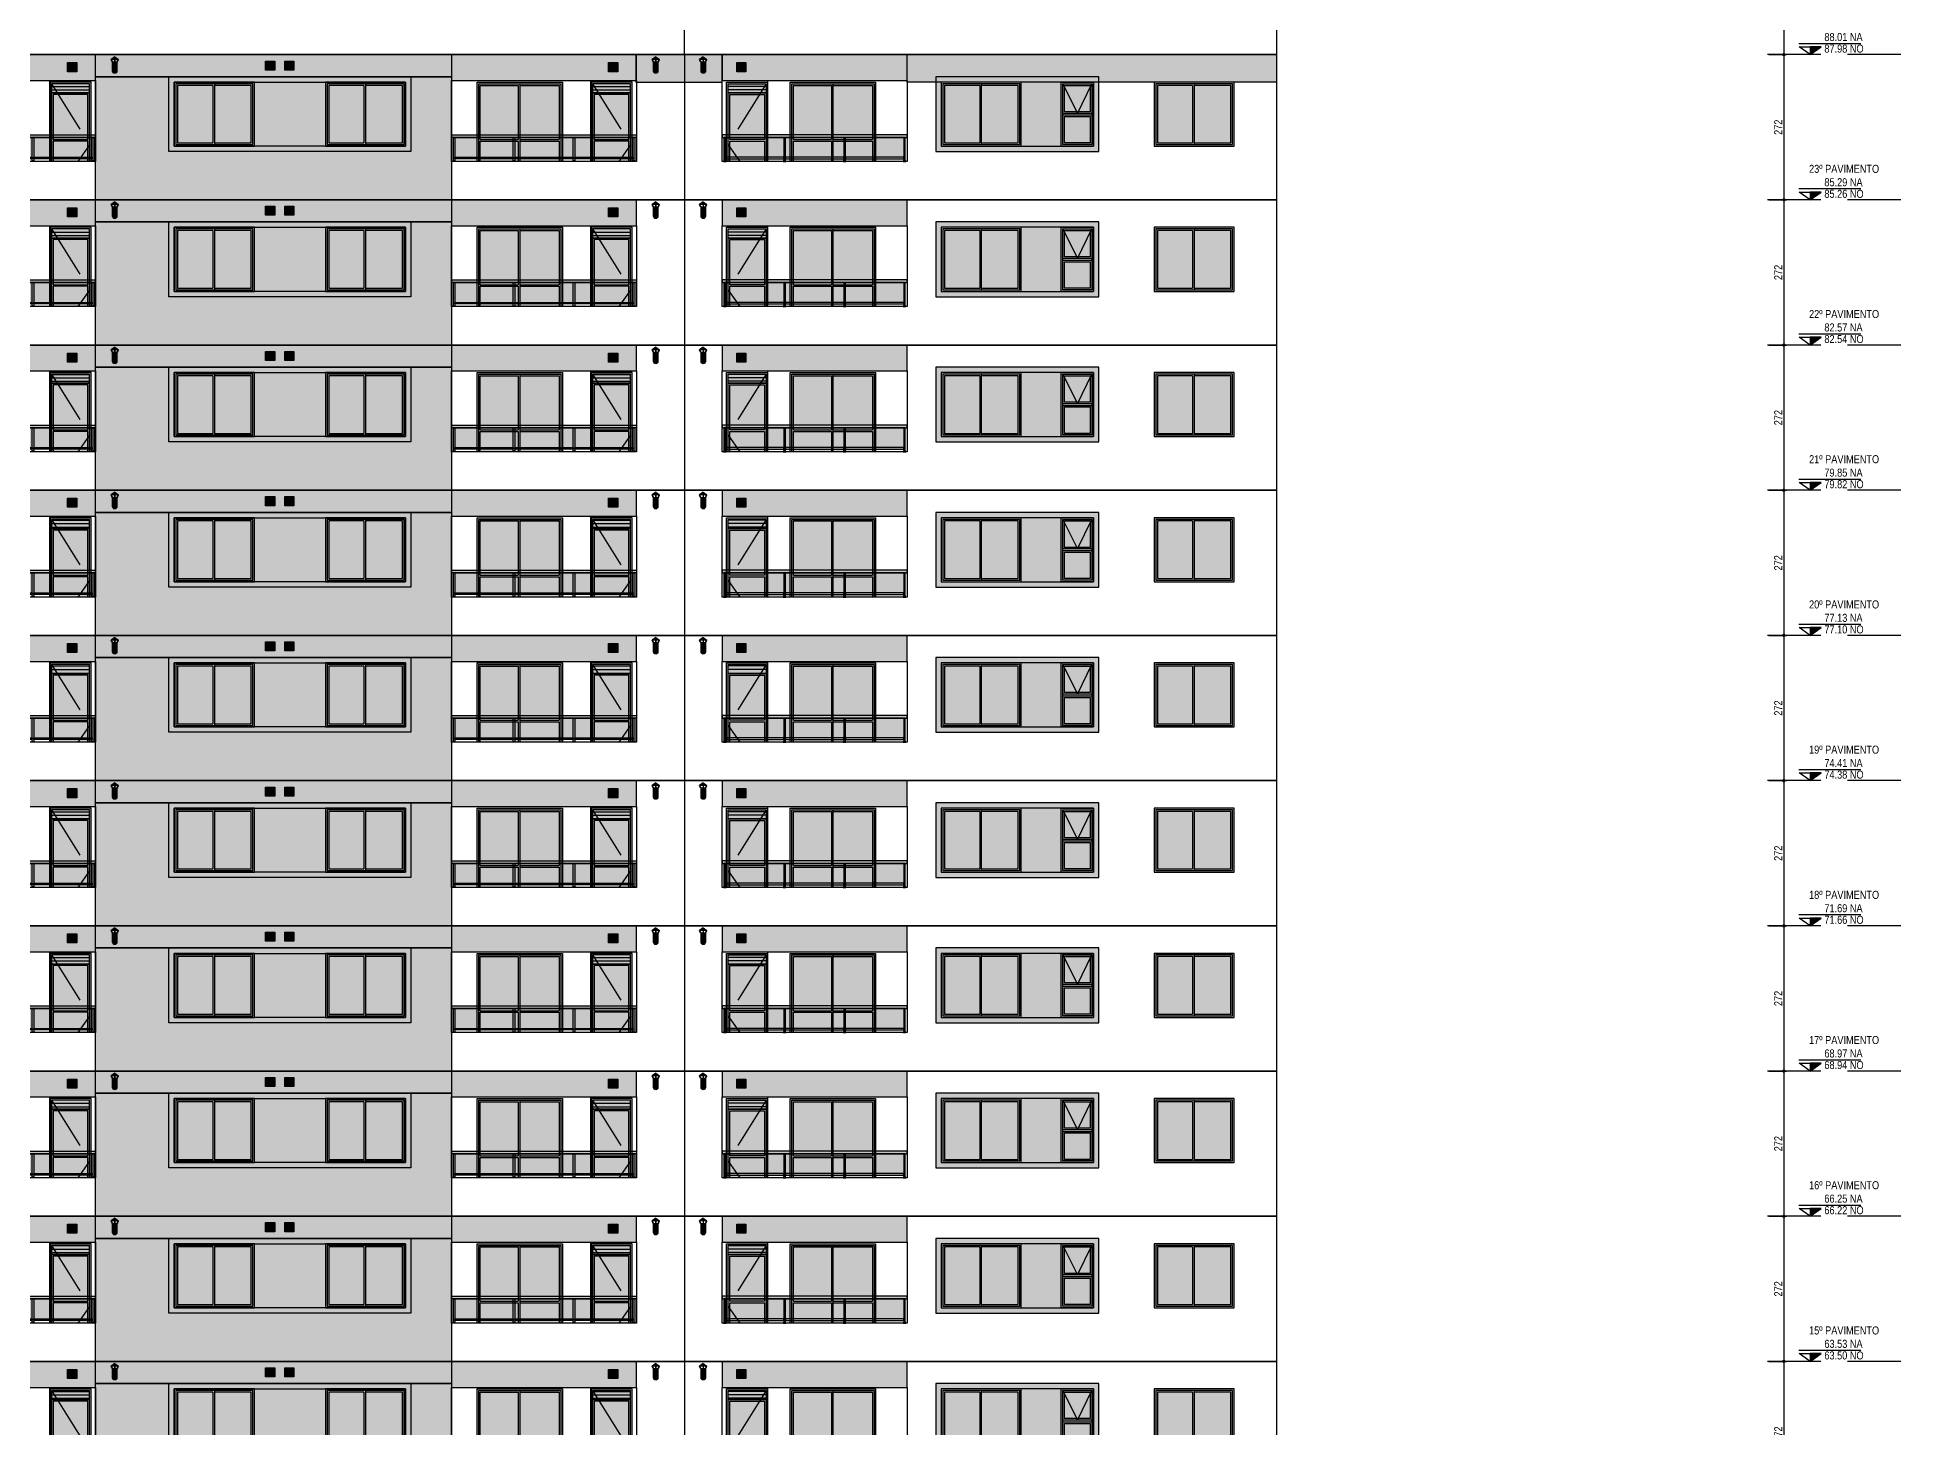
# Model space of a CAD drawing. Header units: metres. Extents: x -8872 to -7768, y 20 to 184.
# Drawn here: x -8754.73 to -8719.81, y 62.26 to 88.31 of the extents above; entities that cross this region are included whole.
import ezdxf
from ezdxf.enums import TextEntityAlignment as Align
from ezdxf.xclip import XClip

# ---------------------------------------------------------------- set-up
doc = ezdxf.new("R2010")
doc.units = ezdxf.units.M
doc.header["$XCLIPFRAME"] = 0
doc.linetypes.add('CTE ELEV$0$DASHEDX2', pattern=[1.5, 1, -0.5])
for name, color, linetype in [('ARQ-AUX1', 1, 'Continuous'), ('CTE ELEV$0$ARQ- FRISO', 7, 'Continuous'), ('CTE ELEV$0$ARQ-AUX', 7, 'Continuous'), ('CTE ELEV$0$ARQ-AUX1', 1, 'Continuous'), ('CTE ELEV$0$ARQ-AUX2', 2, 'Continuous'), ('CTE ELEV$0$ARQ-AUX3', 3, 'Continuous'), ('CTE ELEV$0$ARQ-CAX', 1, 'Continuous'), ('CTE ELEV$0$ARQ-DIM', 2, 'Continuous'), ('CTE ELEV$0$ARQ-PRJ', 7, 'CTE ELEV$0$DASHEDX2'), ('CTE ELEV$0$ARQ-SIM', 1, 'Continuous')]:
    doc.layers.add(name, color=color, linetype=linetype)
for name, color, linetype, true_color in [('CTE ELEV$0$COR CASTANHA', 7, 'Continuous', 0x92725d), ('CTE ELEV$0$COR CINZA FECHADO', 7, 'Continuous', 0x56534e), ('CTE ELEV$0$COR PLATINA', 7, 'Continuous', 0xa1a6a3), ('CTE ELEV$0$COR-CAIX', 7, 'Continuous', 0x45494e)]:
    doc.layers.add(name, color=color, linetype=linetype, true_color=true_color)
doc.styles.add('CTE ELEV$0$Adesa', font='ARIALN.TTF')
doc.dimstyles.new('CTE ELEV$0$ADESA 1-0050', dxfattribs={"dimtxt": 0.1, "dimasz": 0.1, "dimexe": 0.05, "dimexo": 0.05, "dimgap": 0.03, "dimtad": 1, "dimdec": 1, "dimlfac": 100, "dimzin": 12, "dimtxsty": 'CTE ELEV$0$Adesa', "dimblk": 'CTE ELEV$0$_DotSmall', "dimcen": 1, "dimdle": 0.05, "dimclrd": 1, "dimclre": 1, "dimclrt": 256, "dimazin": 3, "dimtm": 1e-09, "dimtfac": 1, "dimtdec": 1, "dimtmove": 1, "dimatfit": 0, "dimldrblk": 'CTE ELEV$0$_DotSmall', "dimfxl": 0.8, "dimtvp": 2, "dimtolj": 1, "dimtzin": 0, "dimarcsym": 0})

# ---------------------------------------------------------------- blocks, each defined once
blk = doc.blocks.new('CTE ELEV$0$V J 150x120')
at = {"layer": 'CTE ELEV$0$COR-CAIX'}
h = blk.add_hatch(color=256, dxfattribs=at)
h.dxf.hatch_style = 1
h.paths.add_polyline_path([(1.5, 1.2), (0, 1.2), (0, 0), (1.5, 0)])
h = blk.add_hatch(color=254, dxfattribs=at)
h.dxf.hatch_style = 1
h.paths.add_polyline_path([(0.72, 1.14), (0.06, 1.14), (0.06, 0.06), (0.72, 0.06)])
h.paths.add_polyline_path([(0.75, 0.06), (1.44, 0.06), (1.44, 1.14), (0.75, 1.14)])
for points in [[(1.5, 1.2), (0, 1.2), (0, 0), (1.5, 0)], [(1.47, 1.17), (0.03, 1.17), (0.03, 0.03), (1.47, 0.03)]]:
    blk.add_lwpolyline(points, close=True)
for points in [[(0.72, 1.14), (0.06, 1.14), (0.06, 0.06), (0.72, 0.06)], [(0.72, 1.14), (0.72, 0.06)], [(0.75, 1.17), (0.75, 0.03)], [(0.75, 0.06), (1.44, 0.06), (1.44, 1.14), (0.75, 1.14)]]:
    blk.add_lwpolyline(points)
blk = doc.blocks.new('CTE ELEV$0$V J 80x60')
at = {"layer": 'CTE ELEV$0$COR-CAIX'}
h = blk.add_hatch(color=256, dxfattribs=at)
h.dxf.hatch_style = 1
h.paths.add_polyline_path([(0, 1.2), (0.6, 1.2), (0.6, 0), (0, 0)])
h = blk.add_hatch(color=254, dxfattribs=at)
h.dxf.hatch_style = 1
h.paths.add_polyline_path([(0.54, 0.555), (0.06, 0.555), (0.06, 0.06), (0.54, 0.06)])
h.paths.add_polyline_path([(0.06, 1.108), (0.06, 0.645), (0.285, 0.645)], flags=17)
h.paths.add_polyline_path([(0.54, 1.108), (0.54, 1.14), (0.06, 1.14), (0.06, 1.108), (0.285, 0.645), (0.315, 0.645)])
h.paths.add_polyline_path([(0.54, 1.108), (0.315, 0.645), (0.54, 0.645)], flags=17)
at = {"layer": 'CTE ELEV$0$ARQ-CAX', "flags": 128}
for points in [[(0, 1.2), (0.6, 1.2), (0.6, 0), (0, 0)], [(0.03, 1.17), (0.57, 1.17), (0.57, 0.615), (0.03, 0.615)], [(0.03, 1.17), (0.57, 1.17), (0.57, 0.03), (0.03, 0.03)], [(0.06, 1.14), (0.54, 1.14), (0.54, 0.645), (0.06, 0.645)], [(0.03, 0.585), (0.57, 0.585), (0.57, 0.03), (0.03, 0.03)], [(0.06, 0.555), (0.54, 0.555), (0.54, 0.06), (0.06, 0.06)]]:
    blk.add_lwpolyline(points, close=True, dxfattribs=at)
at = {"layer": 'CTE ELEV$0$ARQ-PRJ'}
blk.add_lwpolyline([(0.03, 1.17), (0.3, 0.615), (0.57, 1.17)], dxfattribs=at)
blk = doc.blocks.new('CTE ELEV$0$V P 160x220')
at = {"layer": 'CTE ELEV$0$COR-CAIX'}
h = blk.add_hatch(color=256, dxfattribs=at)
h.dxf.hatch_style = 1
h.paths.add_polyline_path([(0, 2.175), (1.6, 2.175), (1.6, 0), (0, 0)])
h = blk.add_hatch(color=254, dxfattribs=at)
h.dxf.hatch_style = 1
h.paths.add_polyline_path([(0.77, 2.115), (0.06, 2.115), (0.06, 1.1), (0.77, 1.1)])
h.paths.add_polyline_path([(1.54, 2.115), (0.8, 2.115), (0.8, 1.1), (1.54, 1.1)])
h.paths.add_polyline_path([(1.54, 1.07), (0.8, 1.07), (0.8, 0.06), (1.54, 0.06)])
h.paths.add_polyline_path([(0.77, 1.07), (0.06, 1.07), (0.06, 0.06), (0.77, 0.06)])
at = {"layer": 'CTE ELEV$0$ARQ-CAX'}
for p, q in [((0.06, 1.1), (0.77, 1.1)), ((0.06, 1.07), (0.77, 1.07)), ((0.8, 1.1), (1.54, 1.1)), ((0.8, 1.07), (1.54, 1.07))]:
    blk.add_line(p, q, dxfattribs=at)
for points in [[(0, 2.175), (1.6, 2.175), (1.6, 0), (0, 0)], [(0.03, 2.145), (1.57, 2.145), (1.57, 0.03), (0.03, 0.03)]]:
    blk.add_lwpolyline(points, close=True, dxfattribs=at)
for points in [[(0.06, 1.1), (0.06, 2.115), (0.77, 2.115)], [(0.77, 2.115), (0.77, 1.1)], [(0.8, 2.145), (0.8, 0.03)], [(0.8, 2.115), (1.54, 2.115), (1.54, 1.1)], [(0.77, 0.06), (0.06, 0.06), (0.06, 1.07)], [(0.77, 1.07), (0.77, 0.06)], [(1.54, 1.07), (1.54, 0.06), (0.8, 0.06)]]:
    blk.add_lwpolyline(points, dxfattribs=at)
blk = doc.blocks.new('CTE ELEV$0$V P 80x220')
at = {"layer": 'CTE ELEV$0$ARQ-CAX'}
h = blk.add_hatch(dxfattribs=at)
h.set_pattern_fill('LINE', scale=0.02)
h.set_pattern_definition([(0, (0.74004, 2.16916), (0, 0.0635), [])])
h.paths.add_polyline_path([(0.74, 2.145), (0.03, 2.145), (0.03, 2), (0.74, 2)])
h.paths.add_polyline_path([(0.71, 0.2), (0.06, 0.2), (0.06, 0.03), (0.71, 0.03)])
at = {"layer": 'CTE ELEV$0$COR-CAIX'}
h = blk.add_hatch(color=256, dxfattribs=at)
h.dxf.hatch_style = 1
h.paths.add_polyline_path([(0.77, 0), (0.77, 2.175), (0, 2.175), (0, 0)])
h = blk.add_hatch(color=254, dxfattribs=at)
h.dxf.hatch_style = 1
h.paths.add_polyline_path([(0.71, 1.945), (0.154, 1.945), (0.678, 1.1), (0.71, 1.1)])
h.paths.add_polyline_path([(0.154, 1.945), (0.06, 1.945), (0.06, 1.1), (0.678, 1.1)])
h.paths.add_polyline_path([(0.71, 0.958), (0.71, 1.048), (0.697, 1.07), (0.06, 1.07), (0.06, 0.23), (0.193, 0.23)])
h.paths.add_polyline_path([(0.71, 0.958), (0.193, 0.23), (0.71, 0.23)], flags=17)
at = {"layer": 'CTE ELEV$0$ARQ-CAX'}
for points in [[(0.77, 0), (0.77, 2.175), (0, 2.175), (0, 0)], [(0.74, 2.145), (0.03, 2.145), (0.03, 1.975), (0.74, 1.975)]]:
    blk.add_lwpolyline(points, close=True, dxfattribs=at)
for points in [[(0.74, 0), (0.74, 1.975), (0.03, 1.975), (0.03, 0)], [(0.71, 1.1), (0.71, 1.945), (0.06, 1.945), (0.06, 1.1)], [(0.06, 1.1), (0.71, 1.1)], [(0.06, 1.07), (0.06, 0)], [(0.71, 1.07), (0.06, 1.07)], [(0.71, 0), (0.71, 1.07)], [(0.71, 0.23), (0.06, 0.23)], [(0.06, 0.2), (0.71, 0.2)], [(0.06, 0.03), (0.71, 0.03)], [(0, 0), (0.77, 0)]]:
    blk.add_lwpolyline(points, dxfattribs=at)
at = {"layer": 'CTE ELEV$0$ARQ-PRJ'}
blk.add_lwpolyline([(0.03, 2.145), (0.74, 1), (0.03, 0)], dxfattribs=at)
blk = doc.blocks.new('CTE ELEV$0$v grd 3.47')
at = {"layer": 'CTE ELEV$0$COR-CAIX'}
h = blk.add_hatch(color=256, dxfattribs=at)
h.dxf.hatch_style = 1
h.paths.add_polyline_path([(-3.47, 0.45), (0, 0.45), (0, 0.5), (-3.47, 0.5)])
h.paths.add_polyline_path([(-3.405, 0.45), (-3.435, 0.45), (-3.435, 0.01), (-3.405, 0.01)])
h.paths.add_polyline_path([(-2.322, 0.01), (-2.272, 0.01), (-2.272, 0), (-2.322, 0)])
h.paths.add_polyline_path([(-1.198, 0.01), (-1.148, 0.01), (-1.148, 0), (-1.198, 0)])
h.paths.add_polyline_path([(-1.158, 0.08), (-0.065, 0.08), (-0.065, 0.05), (-1.158, 0.05)])
h.paths.add_polyline_path([(-2.282, 0.08), (-1.188, 0.08), (-1.188, 0.05), (-2.282, 0.05)])
h.paths.add_polyline_path([(-1.188, 0.45), (-1.158, 0.45), (-1.158, 0.01), (-1.188, 0.01)])
h.paths.add_polyline_path([(-2.312, 0.45), (-2.282, 0.45), (-2.282, 0.01), (-2.312, 0.01)])
h.paths.add_polyline_path([(-3.405, 0.08), (-2.312, 0.08), (-2.312, 0.05), (-3.405, 0.05)])
h.paths.add_polyline_path([(-3.445, 0.01), (-3.395, 0.01), (-3.395, 0), (-3.445, 0)])
h.paths.add_polyline_path([(-0.075, 0.01), (-0.025, 0.01), (-0.025, 0), (-0.075, 0)])
h.paths.add_polyline_path([(-0.065, 0.45), (-0.035, 0.45), (-0.035, 0.01), (-0.065, 0.01)])
at = {"layer": 'CTE ELEV$0$COR-CAIX', "transparency": 33554610}
h = blk.add_hatch(color=254, dxfattribs=at)
h.dxf.hatch_style = 1
h.paths.add_polyline_path([(-2.312, 0.08), (-2.312, 0.45), (-3.405, 0.45), (-3.405, 0.08)])
h.paths.add_polyline_path([(-1.188, 0.08), (-1.188, 0.45), (-2.282, 0.45), (-2.282, 0.08)])
h.paths.add_polyline_path([(-1.158, 0.08), (-0.065, 0.08), (-0.065, 0.45), (-1.158, 0.45)])
at = {"ltscale": 0.05}
blk.add_lwpolyline([(0, 0.5), (0, 0.45), (-3.47, 0.45), (-3.47, 0.5)], close=True, dxfattribs=at)
for points in [[(-3.435, 0.45), (-3.405, 0.45), (-3.405, 0.01), (-3.435, 0.01)], [(-2.312, 0.45), (-2.282, 0.45), (-2.282, 0.01), (-2.312, 0.01)], [(-1.188, 0.45), (-1.158, 0.45), (-1.158, 0.01), (-1.188, 0.01)], [(-0.065, 0.45), (-0.035, 0.45), (-0.035, 0.01), (-0.065, 0.01)], [(-3.445, 0.01), (-3.395, 0.01), (-3.395, 0), (-3.445, 0)], [(-3.405, 0.08), (-2.312, 0.08), (-2.312, 0.05), (-3.405, 0.05)], [(-2.322, 0.01), (-2.272, 0.01), (-2.272, 0), (-2.322, 0)], [(-2.282, 0.08), (-1.188, 0.08), (-1.188, 0.05), (-2.282, 0.05)], [(-1.198, 0.01), (-1.148, 0.01), (-1.148, 0), (-1.198, 0)], [(-1.158, 0.08), (-0.065, 0.08), (-0.065, 0.05), (-1.158, 0.05)], [(-0.075, 0.01), (-0.025, 0.01), (-0.025, 0), (-0.075, 0)]]:
    blk.add_lwpolyline(points, close=True)
blk.add_lwpolyline([(-3.42, 0.45), (-0.05, 0.45)])
blk = doc.blocks.new('CTE ELEV$0$V FR CHAPEU CHINES')
at = {"layer": 'CTE ELEV$0$ARQ-AUX'}
h = blk.add_hatch(color=8, dxfattribs=at)
h.dxf.hatch_style = 1
h.paths.add_polyline_path([(-0.01, 0.262), (-0.077, 0.212), (0.057, 0.212)])
h.paths.add_polyline_path([(0.03, 0.167), (-0.05, 0.167), (-0.05, -0.01, 1), (0.03, -0.01)])
h.paths.add_polyline_path([(-0.007, 0.212), (-0.012, 0.212), (-0.012, 0.167), (-0.007, 0.167)])
h.paths.add_polyline_path([(-0.072, 0.212), (-0.077, 0.212), (-0.06, 0.167), (-0.055, 0.167)])
h.paths.add_polyline_path([(0.057, 0.212), (0.052, 0.212), (0.035, 0.167), (0.04, 0.167)])
at = {"layer": 'CTE ELEV$0$ARQ-CAX'}
for p, q in [((0.04, 0.167), (-0.06, 0.167)), ((-0.05, 0.167), (-0.05, -0.01)), ((0.03, -0.01), (0.03, 0.167))]:
    blk.add_line(p, q, dxfattribs=at)
for points in [[(-0.01, 0.262), (-0.077, 0.212)], [(-0.06, 0.167), (-0.077, 0.212)], [(-0.055, 0.167), (-0.072, 0.212)], [(-0.01, 0.262), (0.057, 0.212)], [(0.035, 0.167), (0.052, 0.212)], [(0.04, 0.167), (0.057, 0.212)]]:
    blk.add_lwpolyline(points, dxfattribs=at)
at = {"layer": 'CTE ELEV$0$ARQ-CAX', "elevation": -0.007}
for points in [[(-0.077, 0.212), (0.057, 0.212)], [(-0.012, 0.212), (-0.012, 0.167)], [(-0.007, 0.212), (-0.007, 0.167)]]:
    blk.add_lwpolyline(points, dxfattribs=at)
at = {"layer": 'CTE ELEV$0$ARQ-CAX'}
blk.add_arc((-0.01, -0.01), 0.04, 180, 0, dxfattribs=at)
blk = doc.blocks.new('CTE ELEV$0$vp vento kit')
at = {"layer": 'CTE ELEV$0$ARQ-CAX', "transparency": 33554687}
h = blk.add_hatch(dxfattribs=at)
h.set_pattern_fill('LINE', scale=0.01)
h.set_pattern_definition([(0, (8794.04869, -68.72711), (0, 0.03175), [])])
h.paths.add_polyline_path([(-0.16, 0.16), (-0.01, 0.16), (-0.01, 0.01), (-0.16, 0.01)])
at = {"layer": 'CTE ELEV$0$COR-CAIX', "transparency": 33554687}
h = blk.add_hatch(color=256, dxfattribs=at)
h.dxf.hatch_style = 1
h.paths.add_polyline_path([(-0.17, 0.17), (0, 0.17), (0, 0), (-0.17, 0)])
at = {"layer": 'CTE ELEV$0$ARQ-CAX'}
for points in [[(-0.17, 0.17), (0, 0.17), (0, 0), (-0.17, 0)], [(-0.16, 0.16), (-0.01, 0.16), (-0.01, 0.01), (-0.16, 0.01)]]:
    blk.add_lwpolyline(points, close=True, dxfattribs=at)
blk = doc.blocks.new('CTE ELEV$0$elev 1 tipo')
h = blk.add_hatch(color=256)
h.dxf.hatch_style = 1
h.paths.add_polyline_path([(32.55, 2.235), (36.02, 2.235), (36.02, 2.72), (32.55, 2.72)])
h = blk.add_hatch(color=256)
h.dxf.hatch_style = 1
h.paths.add_polyline_path([(42.69, 2.235), (46.16, 2.235), (46.16, 2.72), (42.69, 2.72)])
h = blk.add_hatch(color=256)
h.dxf.hatch_style = 1
h.paths.add_polyline_path([(47.76, 2.235), (51.23, 2.235), (51.23, 2.72), (47.76, 2.72)])
at = {"layer": 'CTE ELEV$0$COR CINZA FECHADO'}
h = blk.add_hatch(color=256, dxfattribs=at)
h.dxf.hatch_style = 1
h.paths.add_polyline_path([(41.93, 2.305), (37.395, 2.305), (37.395, 0.905), (41.93, 0.905)])
h.paths.add_polyline_path([(37.495, 1.005), (37.495, 2.205), (38.995, 2.205), (41.83, 2.205), (41.83, 1.005), (40.33, 1.005)], flags=16)
h.paths.add_polyline_path([(38.965, 1.035), (37.525, 1.035), (37.525, 2.175), (38.965, 2.175)], flags=0)
h.paths.add_polyline_path([(38.935, 1.065), (38.245, 1.065), (38.245, 2.145), (38.935, 2.145)], flags=0)
h.paths.add_polyline_path([(40.36, 1.035), (40.36, 2.175), (41.8, 2.175), (41.8, 1.035)], flags=0)
h.paths.add_polyline_path([(40.39, 1.065), (40.39, 2.145), (41.05, 2.145), (41.05, 1.065)], flags=0)
h.paths.add_polyline_path([(38.215, 1.065), (37.555, 1.065), (37.555, 2.145), (38.215, 2.145)], flags=0)
h.paths.add_polyline_path([(41.08, 2.145), (41.77, 2.145), (41.77, 1.065), (41.08, 1.065)], flags=0)
h = blk.add_hatch(color=256, dxfattribs=at)
h.dxf.hatch_style = 1
h.paths.add_polyline_path([(40.33, 2.205), (38.995, 2.205), (38.995, 1.005), (40.33, 1.005)])
h = blk.add_hatch(color=256, dxfattribs=at)
h.dxf.hatch_style = 1
h.paths.add_polyline_path([(54.82, 2.305), (51.77, 2.305), (51.77, 0.905), (54.82, 0.905)])
h.paths.add_polyline_path([(54.72, 2.205), (54.72, 1.005), (54.12, 1.005), (51.87, 1.005), (51.87, 2.205), (53.37, 2.205)], flags=16)
h.paths.add_polyline_path([(53.34, 2.175), (53.34, 1.035), (51.9, 1.035), (51.9, 2.175)], flags=0)
h.paths.add_polyline_path([(53.31, 2.145), (53.31, 1.065), (52.62, 1.065), (52.62, 2.145)], flags=0)
h.paths.add_polyline_path([(54.15, 2.175), (54.69, 2.175), (54.69, 1.035), (54.15, 1.035), (54.15, 1.59)], flags=0)
h.paths.add_polyline_path([(54.15, 2.175), (54.69, 2.175), (54.69, 1.62), (54.15, 1.62)], flags=0)
h.paths.add_polyline_path([(54.18, 2.145), (54.66, 2.145), (54.66, 1.65), (54.435, 1.65), (54.42, 1.62), (54.405, 1.65), (54.18, 1.65)], flags=0)
h.paths.add_polyline_path([(54.18, 1.56), (54.66, 1.56), (54.66, 1.065), (54.18, 1.065)], flags=0)
h.paths.add_polyline_path([(52.59, 2.145), (52.59, 1.065), (51.93, 1.065), (51.93, 2.145)], flags=0)
h = blk.add_hatch(color=256, dxfattribs=at)
h.dxf.hatch_style = 1
h.paths.add_polyline_path([(54.12, 2.205), (53.37, 2.205), (53.37, 1.005), (54.12, 1.005)])
at = {"layer": 'CTE ELEV$0$COR PLATINA', "transparency": 33554687}
h = blk.add_hatch(color=256, dxfattribs=at)
h.dxf.hatch_style = 1
h.paths.add_polyline_path([(36.02, 2.305), (42.69, 2.305), (42.69, 0), (36.02, 0)])
at = {"elevation": 0}
for points in [[(32.55, 2.235), (36.02, 2.235), (36.02, 2.72), (32.55, 2.72)], [(47.76, 2.235), (51.23, 2.235), (51.23, 2.72), (47.76, 2.72)]]:
    blk.add_lwpolyline(points, close=True, dxfattribs=at)
blk.add_lwpolyline([(42.69, 2.235), (46.16, 2.235), (46.16, 2.72), (42.69, 2.72)], close=True)
at = {"layer": 'CTE ELEV$0$ARQ- FRISO', "elevation": 0}
blk.add_lwpolyline([(0, 2.72), (58.15, 2.72)], dxfattribs=at)
at = {"layer": 'CTE ELEV$0$ARQ- FRISO'}
blk.add_lwpolyline([(58.15, 0), (0, 0)], dxfattribs=at)
at = {"layer": 'CTE ELEV$0$ARQ-AUX1', "elevation": 0}
for points in [[(35.16, 0.72), (35.16, 2.235)], [(45.3, 0.72), (45.3, 2.235)], [(48.62, 0.72), (48.62, 2.235)]]:
    blk.add_lwpolyline(points, dxfattribs=at)
at = {"layer": 'CTE ELEV$0$ARQ-AUX2'}
blk.add_line((58.15, 2.72, 0), (58.15, 0), dxfattribs=at)
at = {"layer": 'CTE ELEV$0$ARQ-AUX2', "elevation": 0}
blk.add_lwpolyline([(47.76, 2.235), (51.23, 2.235), (51.23, 0.72), (47.76, 0.72)], close=True, dxfattribs=at)
at = {"layer": 'CTE ELEV$0$ARQ-AUX3'}
blk.add_line((47.06, 2.72, 0), (47.06, 0), dxfattribs=at)
at = {"layer": 'CTE ELEV$0$ARQ-AUX3', "elevation": 0}
blk.add_lwpolyline([(32.55, 2.235), (36.02, 2.235), (36.02, 0.72), (32.55, 0.72)], close=True, dxfattribs=at)
at = {"layer": 'CTE ELEV$0$ARQ-AUX3'}
blk.add_lwpolyline([(42.69, 2.235), (46.16, 2.235), (46.16, 0.72), (42.69, 0.72)], close=True, dxfattribs=at)
at = {"layer": 'CTE ELEV$0$COR CINZA FECHADO'}
for points in [[(37.395, 2.305), (41.93, 2.305), (41.93, 0.905), (37.395, 0.905)], [(37.495, 2.205), (41.83, 2.205), (41.83, 1.005), (37.495, 1.005)], [(54.82, 2.305), (51.77, 2.305), (51.77, 0.905), (54.82, 0.905)], [(54.72, 2.205), (51.87, 2.205), (51.87, 1.005), (54.72, 1.005)]]:
    blk.add_lwpolyline(points, close=True, dxfattribs=at)
at = {"layer": 'CTE ELEV$0$COR PLATINA', "elevation": 0}
blk.add_lwpolyline([(36.02, 2.305), (42.69, 2.305), (42.69, 0), (36.02, 0)], close=True, dxfattribs=at)
at = {"layer": 'CTE ELEV$0$ARQ-AUX1', "xscale": -1}
for p in [(46.509, 2.42, 0), (47.398, 2.42, 0)]:
    blk.add_blockref('CTE ELEV$0$V FR CHAPEU CHINES', p, dxfattribs=at)
at = {"layer": 'CTE ELEV$0$ARQ-AUX2', "xscale": -1}
blk.add_blockref('CTE ELEV$0$v grd 3.47', (47.76, 0.72, 0), dxfattribs=at)
at = {"layer": 'CTE ELEV$0$ARQ-AUX3'}
for p in [(36.02, 0.72, 0), (46.16, 0.72, 0)]:
    blk.add_blockref('CTE ELEV$0$v grd 3.47', p, dxfattribs=at)
at = {"layer": 'CTE ELEV$0$ARQ-CAX'}
for name, p in [('CTE ELEV$0$vp vento kit', (35.665, 2.4, 0)), ('CTE ELEV$0$vp vento kit', (45.805, 2.4, 0)), ('CTE ELEV$0$vp vento kit', (48.205, 2.4, 0)), ('CTE ELEV$0$V J 150x120', (37.495, 1.005)), ('CTE ELEV$0$V J 150x120', (40.33, 1.005)), ('CTE ELEV$0$V J 150x120', (51.87, 1.005)), ('CTE ELEV$0$V J 80x60', (54.12, 1.005)), ('CTE ELEV$0$V J 150x120', (55.86, 1.005))]:
    blk.add_blockref(name, p, dxfattribs=at)
ref = blk.add_blockref('CTE ELEV$0$V P 80x220', (35.165, 0.03), dxfattribs=at)
XClip(ref).set_block_clipping_path([(-0.0939355897, 0.6899490979), (0.822022058, 2.243830296)])
ref = blk.add_blockref('CTE ELEV$0$V P 160x220', (43.17, 0.03), dxfattribs=at)
XClip(ref).set_block_clipping_path([(0, 0.6899998826), (1.6, 2.2)])
ref = blk.add_blockref('CTE ELEV$0$V P 80x220', (45.305, 0.03), dxfattribs=at)
XClip(ref).set_block_clipping_path([(-0.0265978009, 0.689948891), (0.9044926166, 2.2352001819)])
ref = blk.add_blockref('CTE ELEV$0$V P 80x220', (48.615, 0.03), dxfattribs=dict(at, xscale=-1))
XClip(ref).set_block_clipping_path([(-0.1366542551, 0.6899490979), (0.9583029803, 2.3164235257)])
ref = blk.add_blockref('CTE ELEV$0$V P 160x220', (49.04, 0.03), dxfattribs=at)
XClip(ref).set_block_clipping_path([(0, 0.6899998826), (1.6, 2.2)])
blk = doc.blocks.new('CTE ELEV$0$elev 1 dupl inf')
at = {"layer": 'CTE ELEV$0$ARQ- FRISO'}
blk.add_lwpolyline([(58.15, 0), (0, 0)], dxfattribs=at)
at = {"layer": 'CTE ELEV$0$ARQ-AUX2'}
blk.add_line((58.15, 2.9, 0), (58.15, 0), dxfattribs=at)
at = {"layer": 'CTE ELEV$0$ARQ-AUX3', "elevation": 0}
blk.add_lwpolyline([(47.06, 0), (47.06, 2.9)], dxfattribs=at)
blk = doc.blocks.new('CTE ELEV$0$cor fachada 1')
at = {"layer": 'CTE ELEV$0$COR CINZA FECHADO', "transparency": 33554687}
h = blk.add_hatch(color=256, dxfattribs=at)
h.dxf.hatch_style = 1
h.paths.add_polyline_path([(0, 2.72), (6.67, 2.72), (6.67, 2.305), (0, 2.305)])
at = {"layer": 'CTE ELEV$0$COR PLATINA', "transparency": 33554687}
h = blk.add_hatch(color=256, dxfattribs=at)
h.dxf.hatch_style = 1
h.paths.add_polyline_path([(0, 0), (6.67, 0), (6.67, -0.415), (0, -0.415)])
h = blk.add_hatch(color=256, dxfattribs=at)
h.dxf.hatch_style = 1
h.paths.add_polyline_path([(0, -2.72), (6.67, -2.72), (6.67, -3.135), (0, -3.135)])
h = blk.add_hatch(color=256, dxfattribs=at)
h.dxf.hatch_style = 1
h.paths.add_polyline_path([(0, -5.44), (6.67, -5.44), (6.67, -5.855), (0, -5.855)])
h = blk.add_hatch(color=256, dxfattribs=at)
h.dxf.hatch_style = 1
h.paths.add_polyline_path([(0, -8.16), (6.67, -8.16), (6.67, -8.575), (0, -8.575)])
h = blk.add_hatch(color=256, dxfattribs=at)
h.dxf.hatch_style = 1
h.paths.add_polyline_path([(0, -10.88), (6.67, -10.88), (6.67, -11.295), (0, -11.295)])
h = blk.add_hatch(color=256, dxfattribs=at)
h.dxf.hatch_style = 1
h.paths.add_polyline_path([(0, -13.6), (6.67, -13.6), (6.67, -14.015), (0, -14.015)])
h = blk.add_hatch(color=256, dxfattribs=at)
h.dxf.hatch_style = 1
h.paths.add_polyline_path([(0, -16.32), (6.67, -16.32), (6.67, -16.735), (0, -16.735)])
h = blk.add_hatch(color=256, dxfattribs=at)
h.dxf.hatch_style = 1
h.paths.add_polyline_path([(0, -19.04), (6.67, -19.04), (6.67, -19.455), (0, -19.455)])
h = blk.add_hatch(color=256, dxfattribs=at)
h.dxf.hatch_style = 1
h.paths.add_polyline_path([(0, -21.76), (6.67, -21.76), (6.67, -22.175), (0, -22.175)])
at = {"layer": 'CTE ELEV$0$COR CINZA FECHADO', "elevation": 0}
blk.add_lwpolyline([(0, 2.72), (6.67, 2.72), (6.67, 2.305), (0, 2.305)], close=True, dxfattribs=at)
at = {"layer": 'CTE ELEV$0$COR PLATINA', "elevation": 0}
for points in [[(0, 0), (6.67, 0), (6.67, -0.415), (0, -0.415)], [(0, -2.72), (6.67, -2.72), (6.67, -3.135), (0, -3.135)], [(0, -5.44), (6.67, -5.44), (6.67, -5.855), (0, -5.855)], [(0, -8.16), (6.67, -8.16), (6.67, -8.575), (0, -8.575)], [(0, -10.88), (6.67, -10.88), (6.67, -11.295), (0, -11.295)], [(0, -13.6), (6.67, -13.6), (6.67, -14.015), (0, -14.015)], [(0, -16.32), (6.67, -16.32), (6.67, -16.735), (0, -16.735)], [(0, -19.04), (6.67, -19.04), (6.67, -19.455), (0, -19.455)], [(0, -21.76), (6.67, -21.76), (6.67, -22.175), (0, -22.175)]]:
    blk.add_lwpolyline(points, close=True, dxfattribs=at)
at = {"layer": 'CTE ELEV$0$ARQ-AUX1', "xscale": -1}
for p in [(0.349, 2.42, 0), (0.349, -0.3, 0), (0.349, -3.02, 0), (0.349, -5.74, 0), (0.349, -8.46, 0), (0.349, -11.18, 0), (0.349, -13.9, 0), (0.349, -16.62, 0), (0.349, -19.34, 0), (0.349, -22.06, 0)]:
    blk.add_blockref('CTE ELEV$0$V FR CHAPEU CHINES', p, dxfattribs=at)
at = {"layer": 'CTE ELEV$0$ARQ-CAX'}
for p in [(3.356, 2.43, 0), (3.715, 2.43), (3.356, -0.29), (3.715, -0.29, 0), (3.356, -3.01, 0), (3.715, -3.01, 0), (3.356, -5.73, 0), (3.715, -5.73, 0), (3.356, -8.45, 0), (3.715, -8.45, 0), (3.356, -11.17, 0), (3.715, -11.17, 0), (3.356, -13.89, 0), (3.715, -13.89, 0), (3.356, -16.61, 0), (3.715, -16.61, 0), (3.356, -19.33, 0), (3.715, -19.33, 0), (3.356, -22.05, 0), (3.715, -22.05, 0)]:
    blk.add_blockref('CTE ELEV$0$vp vento kit', p, dxfattribs=at)
blk = doc.blocks.new('CTE ELEV$0$_DotSmall')
at = {"color": 0, "linetype": 'ByBlock', "const_width": 0.5}
blk.add_lwpolyline([(-0.0625, 0, 1), (0.0625, 0, 1)], format="xyb", close=True, dxfattribs=at)
blk = doc.blocks.new('*D1141')
at = {"layer": 'CTE ELEV$0$ARQ-DIM', "color": 1, "lineweight": -2, "transparency": 16777216}
for p, q in [((-8722.28, 63.5), (-8721.946, 63.5)), ((-8721.996, 63.55), (-8721.996, 60.73)), ((-8722.28, 60.78), (-8721.946, 60.78))]:
    blk.add_line(p, q, dxfattribs=at)
at = {"layer": 'Defpoints', "color": 0, "transparency": 16777216}
for p in [(-8722.33, 63.5), (-8722.33, 60.78), (-8721.996, 60.78)]:
    blk.add_point(p, dxfattribs=at)
at = {"layer": 'CTE ELEV$0$ARQ-DIM', "color": 1, "lineweight": -2, "transparency": 16777216, "xscale": 0.1, "yscale": 0.1, "zscale": 0.1}
for p, rotation in [((-8721.996, 63.5), 90), ((-8721.996, 60.78), 270)]:
    blk.add_blockref('CTE ELEV$0$_DotSmall', p, dxfattribs=dict(at, rotation=rotation))
at = {"layer": 'CTE ELEV$0$ARQ-DIM', "transparency": 16777216, "insert": (-8722.101, 62.14), "char_height": 0.1, "attachment_point": 5, "rotation": 90, "style": 'CTE ELEV$0$Adesa'}
blk.add_mtext('\\A1;{\\H1.5x;272}', dxfattribs=at)
blk = doc.blocks.new('*D1142')
at = {"layer": 'CTE ELEV$0$ARQ-DIM', "color": 1, "lineweight": -2, "transparency": 16777216}
for p, q in [((-8722.28, 66.22), (-8721.946, 66.22)), ((-8721.996, 66.27), (-8721.996, 63.45)), ((-8722.28, 63.5), (-8721.946, 63.5))]:
    blk.add_line(p, q, dxfattribs=at)
at = {"layer": 'Defpoints', "color": 0, "transparency": 16777216}
for p in [(-8722.33, 66.22), (-8722.33, 63.5), (-8721.996, 63.5)]:
    blk.add_point(p, dxfattribs=at)
at = {"layer": 'CTE ELEV$0$ARQ-DIM', "color": 1, "lineweight": -2, "transparency": 16777216, "xscale": 0.1, "yscale": 0.1, "zscale": 0.1}
for p, rotation in [((-8721.996, 66.22), 90), ((-8721.996, 63.5), 270)]:
    blk.add_blockref('CTE ELEV$0$_DotSmall', p, dxfattribs=dict(at, rotation=rotation))
at = {"layer": 'CTE ELEV$0$ARQ-DIM', "transparency": 16777216, "insert": (-8722.101, 64.86), "char_height": 0.1, "attachment_point": 5, "rotation": 90, "style": 'CTE ELEV$0$Adesa'}
blk.add_mtext('\\A1;{\\H1.5x;272}', dxfattribs=at)
blk = doc.blocks.new('*D1143')
at = {"layer": 'CTE ELEV$0$ARQ-DIM', "color": 1, "lineweight": -2, "transparency": 16777216}
for p, q in [((-8722.28, 68.94), (-8721.946, 68.94)), ((-8721.996, 68.99), (-8721.996, 66.17)), ((-8722.28, 66.22), (-8721.946, 66.22))]:
    blk.add_line(p, q, dxfattribs=at)
at = {"layer": 'Defpoints', "color": 0, "transparency": 16777216}
for p in [(-8722.33, 68.94), (-8722.33, 66.22), (-8721.996, 66.22)]:
    blk.add_point(p, dxfattribs=at)
at = {"layer": 'CTE ELEV$0$ARQ-DIM', "color": 1, "lineweight": -2, "transparency": 16777216, "xscale": 0.1, "yscale": 0.1, "zscale": 0.1}
for p, rotation in [((-8721.996, 68.94), 90), ((-8721.996, 66.22), 270)]:
    blk.add_blockref('CTE ELEV$0$_DotSmall', p, dxfattribs=dict(at, rotation=rotation))
at = {"layer": 'CTE ELEV$0$ARQ-DIM', "transparency": 16777216, "insert": (-8722.101, 67.58), "char_height": 0.1, "attachment_point": 5, "rotation": 90, "style": 'CTE ELEV$0$Adesa'}
blk.add_mtext('\\A1;{\\H1.5x;272}', dxfattribs=at)
blk = doc.blocks.new('*U284')
h = blk.add_hatch()
h.set_pattern_fill('ANSI31', color=1, scale=0.00375, style=0)
h.set_pattern_definition([(45, (18.99673, 94.672672), (-0.0084189901, 0.0084189901), [])])
h.paths.add_polyline_path([(0.206, 0.146), (0.001, 0.146), (0, 0)])
at = {"color": 1}
blk.add_line((-0.213, 0.21), (0.95, 0.21), dxfattribs=at)
for points in [[(-0.205, 0.146), (0.001, 0.146), (0, 0), (-0.205, 0.146)], [(0.207, 0.146), (0.001, 0.146), (0, 0), (0.207, 0.146)]]:
    blk.add_lwpolyline(points, close=True, dxfattribs=at)
at = {"color": 1, "style": 'CTE ELEV$0$Adesa'}
blk.add_attdef('PAVIMENTO_001', (-0.02, 0.506), '', height=0.15, dxfattribs=at)
at = {"color": 3, "style": 'CTE ELEV$0$Adesa'}
blk.add_attdef('NA', text='', height=0.15, dxfattribs=at).set_placement((0.267, 0.21), align=Align.BOTTOM_LEFT)
blk.add_attdef('NO', text='', height=0.15, dxfattribs=at).set_placement((0.267, 0.188), align=Align.TOP_LEFT)
blk = doc.blocks.new('*D1145')
at = {"layer": 'CTE ELEV$0$ARQ-DIM', "color": 1, "lineweight": -2, "transparency": 16777216}
for p, q in [((-8722.28, 71.66), (-8721.946, 71.66)), ((-8721.996, 71.71), (-8721.996, 68.89)), ((-8722.28, 68.94), (-8721.946, 68.94))]:
    blk.add_line(p, q, dxfattribs=at)
at = {"layer": 'Defpoints', "color": 0, "transparency": 16777216}
for p in [(-8722.33, 71.66), (-8722.33, 68.94), (-8721.996, 68.94)]:
    blk.add_point(p, dxfattribs=at)
at = {"layer": 'CTE ELEV$0$ARQ-DIM', "color": 1, "lineweight": -2, "transparency": 16777216, "xscale": 0.1, "yscale": 0.1, "zscale": 0.1}
for p, rotation in [((-8721.996, 71.66), 90), ((-8721.996, 68.94), 270)]:
    blk.add_blockref('CTE ELEV$0$_DotSmall', p, dxfattribs=dict(at, rotation=rotation))
at = {"layer": 'CTE ELEV$0$ARQ-DIM', "transparency": 16777216, "insert": (-8722.101, 70.3), "char_height": 0.1, "attachment_point": 5, "rotation": 90, "style": 'CTE ELEV$0$Adesa'}
blk.add_mtext('\\A1;{\\H1.5x;272}', dxfattribs=at)
blk = doc.blocks.new('*D1146')
at = {"layer": 'CTE ELEV$0$ARQ-DIM', "color": 1, "lineweight": -2, "transparency": 16777216}
for p, q in [((-8721.996, 74.43), (-8721.996, 71.61)), ((-8722.28, 74.38), (-8721.946, 74.38)), ((-8722.28, 71.66), (-8721.946, 71.66))]:
    blk.add_line(p, q, dxfattribs=at)
at = {"layer": 'Defpoints', "color": 0, "transparency": 16777216}
for p in [(-8722.33, 74.38), (-8722.33, 71.66), (-8721.996, 71.66)]:
    blk.add_point(p, dxfattribs=at)
at = {"layer": 'CTE ELEV$0$ARQ-DIM', "color": 1, "lineweight": -2, "transparency": 16777216, "xscale": 0.1, "yscale": 0.1, "zscale": 0.1}
for p, rotation in [((-8721.996, 74.38), 90), ((-8721.996, 71.66), 270)]:
    blk.add_blockref('CTE ELEV$0$_DotSmall', p, dxfattribs=dict(at, rotation=rotation))
at = {"layer": 'CTE ELEV$0$ARQ-DIM', "transparency": 16777216, "insert": (-8722.101, 73.02), "char_height": 0.1, "attachment_point": 5, "rotation": 90, "style": 'CTE ELEV$0$Adesa'}
blk.add_mtext('\\A1;{\\H1.5x;272}', dxfattribs=at)
blk = doc.blocks.new('*D1147')
at = {"layer": 'CTE ELEV$0$ARQ-DIM', "color": 1, "lineweight": -2, "transparency": 16777216}
for p, q in [((-8722.28, 77.1), (-8721.946, 77.1)), ((-8721.996, 77.15), (-8721.996, 74.33)), ((-8722.28, 74.38), (-8721.946, 74.38))]:
    blk.add_line(p, q, dxfattribs=at)
at = {"layer": 'Defpoints', "color": 0, "transparency": 16777216}
for p in [(-8722.33, 77.1), (-8722.33, 74.38), (-8721.996, 74.38)]:
    blk.add_point(p, dxfattribs=at)
at = {"layer": 'CTE ELEV$0$ARQ-DIM', "color": 1, "lineweight": -2, "transparency": 16777216, "xscale": 0.1, "yscale": 0.1, "zscale": 0.1}
for p, rotation in [((-8721.996, 77.1), 90), ((-8721.996, 74.38), 270)]:
    blk.add_blockref('CTE ELEV$0$_DotSmall', p, dxfattribs=dict(at, rotation=rotation))
at = {"layer": 'CTE ELEV$0$ARQ-DIM', "transparency": 16777216, "insert": (-8722.101, 75.74), "char_height": 0.1, "attachment_point": 5, "rotation": 90, "style": 'CTE ELEV$0$Adesa'}
blk.add_mtext('\\A1;{\\H1.5x;272}', dxfattribs=at)
blk = doc.blocks.new('*D1148')
at = {"layer": 'CTE ELEV$0$ARQ-DIM', "color": 1, "lineweight": -2, "transparency": 16777216}
for p, q in [((-8722.28, 79.82), (-8721.946, 79.82)), ((-8721.996, 79.87), (-8721.996, 77.05)), ((-8722.28, 77.1), (-8721.946, 77.1))]:
    blk.add_line(p, q, dxfattribs=at)
at = {"layer": 'Defpoints', "color": 0, "transparency": 16777216}
for p in [(-8722.33, 79.82), (-8722.33, 77.1), (-8721.996, 77.1)]:
    blk.add_point(p, dxfattribs=at)
at = {"layer": 'CTE ELEV$0$ARQ-DIM', "color": 1, "lineweight": -2, "transparency": 16777216, "xscale": 0.1, "yscale": 0.1, "zscale": 0.1}
for p, rotation in [((-8721.996, 79.82), 90), ((-8721.996, 77.1), 270)]:
    blk.add_blockref('CTE ELEV$0$_DotSmall', p, dxfattribs=dict(at, rotation=rotation))
at = {"layer": 'CTE ELEV$0$ARQ-DIM', "transparency": 16777216, "insert": (-8722.101, 78.46), "char_height": 0.1, "attachment_point": 5, "rotation": 90, "style": 'CTE ELEV$0$Adesa'}
blk.add_mtext('\\A1;{\\H1.5x;272}', dxfattribs=at)
blk = doc.blocks.new('*D1149')
at = {"layer": 'CTE ELEV$0$ARQ-DIM', "color": 1, "lineweight": -2, "transparency": 16777216}
for p, q in [((-8722.28, 82.54), (-8721.946, 82.54)), ((-8721.996, 82.59), (-8721.996, 79.77)), ((-8722.28, 79.82), (-8721.946, 79.82))]:
    blk.add_line(p, q, dxfattribs=at)
at = {"layer": 'Defpoints', "color": 0, "transparency": 16777216}
for p in [(-8722.33, 82.54), (-8722.33, 79.82), (-8721.996, 79.82)]:
    blk.add_point(p, dxfattribs=at)
at = {"layer": 'CTE ELEV$0$ARQ-DIM', "color": 1, "lineweight": -2, "transparency": 16777216, "xscale": 0.1, "yscale": 0.1, "zscale": 0.1}
for p, rotation in [((-8721.996, 82.54), 90), ((-8721.996, 79.82), 270)]:
    blk.add_blockref('CTE ELEV$0$_DotSmall', p, dxfattribs=dict(at, rotation=rotation))
at = {"layer": 'CTE ELEV$0$ARQ-DIM', "transparency": 16777216, "insert": (-8722.101, 81.18), "char_height": 0.1, "attachment_point": 5, "rotation": 90, "style": 'CTE ELEV$0$Adesa'}
blk.add_mtext('\\A1;{\\H1.5x;272}', dxfattribs=at)
blk = doc.blocks.new('*D1150')
at = {"layer": 'CTE ELEV$0$ARQ-DIM', "color": 1, "lineweight": -2, "transparency": 16777216}
for p, q in [((-8722.28, 85.26), (-8721.946, 85.26)), ((-8721.996, 85.31), (-8721.996, 82.49)), ((-8722.28, 82.54), (-8721.946, 82.54))]:
    blk.add_line(p, q, dxfattribs=at)
at = {"layer": 'Defpoints', "color": 0, "transparency": 16777216}
for p in [(-8722.33, 85.26), (-8722.33, 82.54), (-8721.996, 82.54)]:
    blk.add_point(p, dxfattribs=at)
at = {"layer": 'CTE ELEV$0$ARQ-DIM', "color": 1, "lineweight": -2, "transparency": 16777216, "xscale": 0.1, "yscale": 0.1, "zscale": 0.1}
for p, rotation in [((-8721.996, 85.26), 90), ((-8721.996, 82.54), 270)]:
    blk.add_blockref('CTE ELEV$0$_DotSmall', p, dxfattribs=dict(at, rotation=rotation))
at = {"layer": 'CTE ELEV$0$ARQ-DIM', "transparency": 16777216, "insert": (-8722.101, 83.9), "char_height": 0.1, "attachment_point": 5, "rotation": 90, "style": 'CTE ELEV$0$Adesa'}
blk.add_mtext('\\A1;{\\H1.5x;272}', dxfattribs=at)
blk = doc.blocks.new('*D1151')
at = {"layer": 'CTE ELEV$0$ARQ-DIM', "color": 1, "lineweight": -2, "transparency": 16777216}
for p, q in [((-8721.996, 88.03), (-8721.996, 85.21)), ((-8722.28, 87.98), (-8721.946, 87.98)), ((-8722.28, 85.26), (-8721.946, 85.26))]:
    blk.add_line(p, q, dxfattribs=at)
at = {"layer": 'Defpoints', "color": 0, "transparency": 16777216}
for p in [(-8722.33, 87.98), (-8722.33, 85.26), (-8721.996, 85.26)]:
    blk.add_point(p, dxfattribs=at)
at = {"layer": 'CTE ELEV$0$ARQ-DIM', "color": 1, "lineweight": -2, "transparency": 16777216, "xscale": 0.1, "yscale": 0.1, "zscale": 0.1}
for p, rotation in [((-8721.996, 87.98), 90), ((-8721.996, 85.26), 270)]:
    blk.add_blockref('CTE ELEV$0$_DotSmall', p, dxfattribs=dict(at, rotation=rotation))
at = {"layer": 'CTE ELEV$0$ARQ-DIM', "transparency": 16777216, "insert": (-8722.101, 86.62), "char_height": 0.1, "attachment_point": 5, "rotation": 90, "style": 'CTE ELEV$0$Adesa'}
blk.add_mtext('\\A1;{\\H1.5x;272}', dxfattribs=at)
blk = doc.blocks.new('*D1152')
at = {"layer": 'CTE ELEV$0$ARQ-DIM', "color": 1, "lineweight": -2, "transparency": 16777216}
for p, q in [((-8722.28, 91.03), (-8721.946, 91.03)), ((-8721.996, 91.08), (-8721.996, 87.93)), ((-8722.28, 87.98), (-8721.946, 87.98))]:
    blk.add_line(p, q, dxfattribs=at)
at = {"layer": 'Defpoints', "color": 0, "transparency": 16777216}
for p in [(-8722.33, 91.03, 0), (-8722.33, 87.98), (-8721.996, 87.98)]:
    blk.add_point(p, dxfattribs=at)
at = {"layer": 'CTE ELEV$0$ARQ-DIM', "color": 1, "lineweight": -2, "transparency": 16777216, "xscale": 0.1, "yscale": 0.1, "zscale": 0.1}
for p, rotation in [((-8721.996, 91.03), 90), ((-8721.996, 87.98), 270)]:
    blk.add_blockref('CTE ELEV$0$_DotSmall', p, dxfattribs=dict(at, rotation=rotation))
at = {"layer": 'CTE ELEV$0$ARQ-DIM', "transparency": 16777216, "insert": (-8722.103, 89.505), "char_height": 0.1, "attachment_point": 5, "rotation": 90, "style": 'CTE ELEV$0$Adesa'}
blk.add_mtext('\\A1;{\\H1.5x;305}', dxfattribs=at)
blk = doc.blocks.new('CTE ELEV')
at = {"layer": 'CTE ELEV$0$COR CINZA FECHADO', "transparency": 33554687}
h = blk.add_hatch(color=256, dxfattribs=at)
h.dxf.hatch_style = 1
h.paths.add_polyline_path([(-8743.5105, 87.465), (-8741.8978, 87.465), (-8741.8978, 87.98), (-8743.5105, 87.98)])
h = blk.add_hatch(color=256, dxfattribs=at)
h.dxf.hatch_style = 1
h.paths.add_polyline_path([(-8738.4278, 87.98), (-8731.5078, 87.98), (-8731.5078, 87.465), (-8738.4278, 87.465)])
at = {"layer": 'CTE ELEV$0$ARQ-PRJ'}
for p, q in [((-8719.8052, 87.98, 0), (-8722.3298, 87.98, 0)), ((-8719.8052, 85.26, 0), (-8722.3298, 85.26, 0)), ((-8719.8052, 82.54, 0), (-8722.3298, 82.54, 0)), ((-8719.8052, 79.82, 0), (-8722.3298, 79.82, 0)), ((-8719.8052, 77.1, 0), (-8722.3298, 77.1, 0)), ((-8719.8052, 74.38, 0), (-8722.3298, 74.38, 0)), ((-8719.8052, 71.66, 0), (-8722.3298, 71.66, 0)), ((-8719.8052, 68.94, 0), (-8722.3298, 68.94, 0)), ((-8719.8052, 66.22, 0), (-8722.3298, 66.22, 0)), ((-8719.8052, 63.5, 0), (-8722.3298, 63.5, 0))]:
    blk.add_line(p, q, dxfattribs=at)
at = {"layer": 'CTE ELEV$0$COR CINZA FECHADO', "elevation": 0.0001}
for points in [[(-8743.5105, 87.465), (-8741.8978, 87.465), (-8741.8978, 87.98), (-8743.5105, 87.98)], [(-8738.4278, 87.98), (-8731.5078, 87.98), (-8731.5078, 87.465), (-8738.4278, 87.465)]]:
    blk.add_lwpolyline(points, close=True, dxfattribs=at)
blk.add_blockref('CTE ELEV$0$elev 1 dupl inf', (-8789.6578, 87.98, 0.0001))
at = {"layer": 'CTE ELEV$0$ARQ-SIM', "color": 1}
for p, values in [((-8721.5034, 87.98, 0), {'PAVIMENTO_001': '24º PAVIMENTO', 'NA': '88.01 NA', 'NO': '87.98 NO'}), ((-8721.5034, 85.26, 0), {'PAVIMENTO_001': '23º PAVIMENTO', 'NA': '85.29 NA', 'NO': '85.26 NO'}), ((-8721.5034, 82.54, 0), {'PAVIMENTO_001': '22º PAVIMENTO', 'NA': '82.57 NA', 'NO': '82.54 NO'}), ((-8721.5034, 79.82, 0), {'PAVIMENTO_001': '21º PAVIMENTO', 'NA': '79.85 NA', 'NO': '79.82 NO'}), ((-8721.5034, 77.1, 0), {'PAVIMENTO_001': '20º PAVIMENTO', 'NA': '77.13 NA', 'NO': '77.10 NO'}), ((-8721.5034, 74.38, 0), {'PAVIMENTO_001': '19º PAVIMENTO', 'NA': '74.41 NA', 'NO': '74.38 NO'}), ((-8721.5034, 71.66, 0), {'PAVIMENTO_001': '18º PAVIMENTO', 'NA': '71.69 NA', 'NO': '71.66 NO'}), ((-8721.5034, 68.94, 0), {'PAVIMENTO_001': '17º PAVIMENTO', 'NA': '68.97 NA', 'NO': '68.94 NO'}), ((-8721.5034, 66.22, 0), {'PAVIMENTO_001': '16º PAVIMENTO', 'NA': '66.25 NA', 'NO': '66.22 NO'}), ((-8721.5034, 63.5, 0), {'PAVIMENTO_001': '15º PAVIMENTO', 'NA': '63.53 NA', 'NO': '63.50 NO'})]:
    blk.add_blockref('*U284', p, dxfattribs=at).add_auto_attribs(values)
at = {"layer": 'CTE ELEV$0$COR CASTANHA'}
for p in [(-8789.6578, 82.54, 0.0001), (-8789.6578, 79.82, 0.0001), (-8789.6578, 77.1, 0), (-8789.6578, 74.38, 0), (-8789.6578, 71.66, 0), (-8789.6578, 68.94, 0), (-8789.6578, 66.22, 0), (-8789.6578, 63.5, 0), (-8789.6578, 60.78, 0)]:
    blk.add_blockref('CTE ELEV$0$elev 1 tipo', p, dxfattribs=at)
at = {"layer": 'CTE ELEV$0$COR CINZA FECHADO'}
for name, p in [('CTE ELEV$0$elev 1 tipo', (-8789.6578, 85.26, 0.0001)), ('CTE ELEV$0$cor fachada 1', (-8753.6378, 85.26, 0.0001))]:
    blk.add_blockref(name, p, dxfattribs=at)
at = {"layer": 'CTE ELEV$0$ARQ-DIM'}
for base, p1, p2, picture, middle in [((-8721.9959, 87.98, 0), (-8722.3298, 91.03, 0), (-8722.3298, 87.98, 0), '*D1152', (-8722.1025, 89.505, 0)), ((-8721.9959, 85.26, 0), (-8722.3298, 87.98, 0), (-8722.3298, 85.26, 0), '*D1151', (-8722.1013, 86.62, 0)), ((-8721.9959, 82.54, 0), (-8722.3298, 85.26, 0), (-8722.3298, 82.54, 0), '*D1150', (-8722.1013, 83.9, 0)), ((-8721.9959, 79.82, 0), (-8722.3298, 82.54, 0), (-8722.3298, 79.82, 0), '*D1149', (-8722.1013, 81.18, 0)), ((-8721.9959, 77.1, 0), (-8722.3298, 79.82, 0), (-8722.3298, 77.1, 0), '*D1148', (-8722.1013, 78.46, 0)), ((-8721.9959, 74.38, 0), (-8722.3298, 77.1, 0), (-8722.3298, 74.38, 0), '*D1147', (-8722.1013, 75.74, 0)), ((-8721.9959, 71.66, 0), (-8722.3298, 74.38, 0), (-8722.3298, 71.66, 0), '*D1146', (-8722.1013, 73.02, 0)), ((-8721.9959, 68.94, 0), (-8722.3298, 71.66, 0), (-8722.3298, 68.94, 0), '*D1145', (-8722.1013, 70.3, 0)), ((-8721.9959, 66.22, 0), (-8722.3298, 68.94, 0), (-8722.3298, 66.22, 0), '*D1143', (-8722.1013, 67.58, 0)), ((-8721.9959, 63.5, 0), (-8722.3298, 66.22, 0), (-8722.3298, 63.5, 0), '*D1142', (-8722.1013, 64.86, 0)), ((-8721.9959, 60.78, 0), (-8722.3298, 63.5, 0), (-8722.3298, 60.78, 0), '*D1141', (-8722.1013, 62.14, 0))]:
    dim = blk.add_linear_dim(base=base, p1=p1, p2=p2, angle=90, text='{\\H1.5x;<>}', dimstyle='CTE ELEV$0$ADESA 1-0050', dxfattribs=at)
    dim.commit()
    dim.dimension.update_dxf_attribs({"geometry": picture, "text_midpoint": middle})

msp = doc.modelspace()

# ---------------------------------------------------------------- block references
at = {"layer": 'ARQ-AUX1'}
msp.add_blockref('CTE ELEV', (0, 0), dxfattribs=at)

doc.saveas('drawing.dxf')
